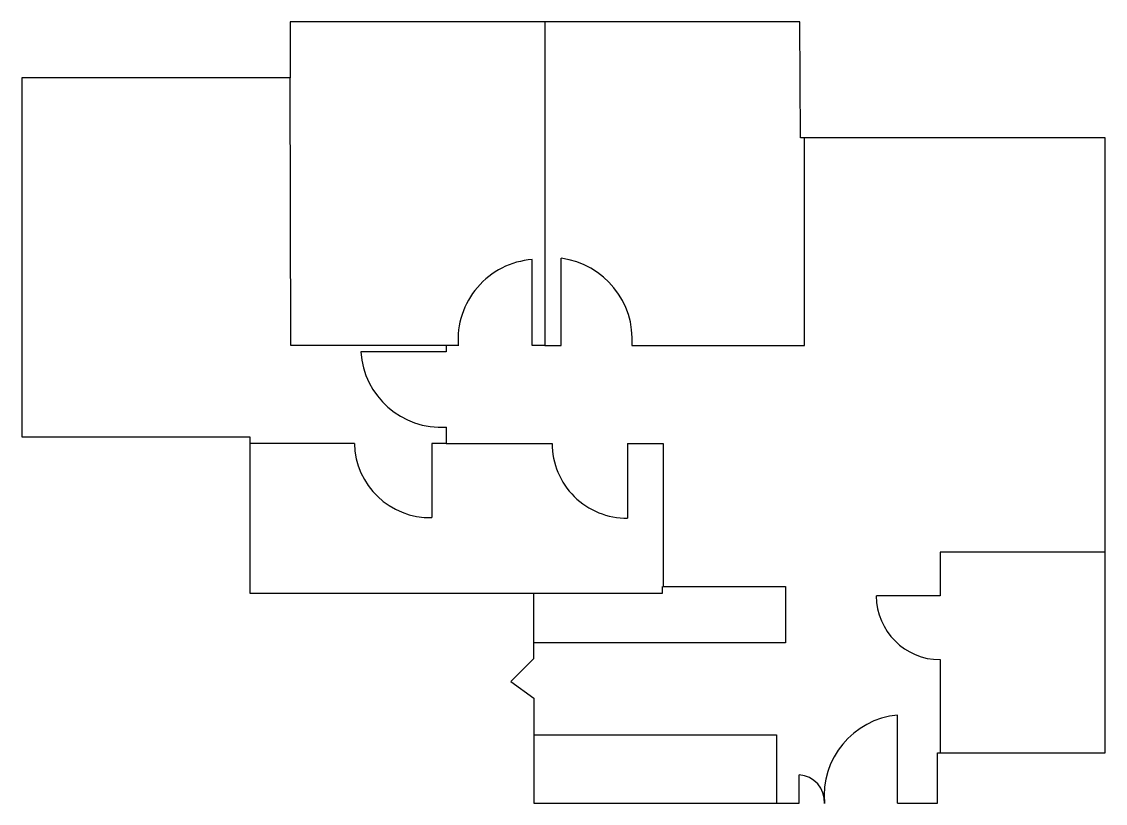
# Model space of a CAD drawing. Header units: metres. Extents: x 2.7 to 14.4, y 1.6 to 10.1.
import ezdxf

# ---------------------------------------------------------------- set-up
doc = ezdxf.new("R2010")
doc.units = ezdxf.units.M
doc.header["$MEASUREMENT"] = 0

msp = doc.modelspace()

# ---------------------------------------------------------------- linework, layer by layer
for p, q in [((11.116, 10.06), (5.612, 10.06)), ((5.612, 10.06), (5.612, 9.453)), ((8.364, 10.06), (8.364, 6.561)), ((11.122, 8.806), (11.116, 10.06)), ((5.612, 9.453), (2.715, 9.453)), ((2.715, 9.453), (2.715, 5.576)), ((5.62, 6.561), (5.612, 9.453)), ((14.413, 8.806), (11.122, 8.806)), ((11.165, 6.561), (11.165, 8.806)), ((14.413, 2.163), (14.413, 8.806)), ((8.225, 6.561), (8.225, 7.491)), ((8.54, 6.561), (8.54, 7.504)), ((7.428, 6.561), (5.62, 6.561)), ((7.299, 6.561), (7.299, 6.494)), ((8.364, 6.561), (8.225, 6.561)), ((8.364, 6.561), (8.54, 6.561)), ((9.303, 6.561), (11.165, 6.561)), ((7.299, 6.494), (6.376, 6.494)), ((7.299, 5.681), (7.299, 5.503)), ((2.715, 5.576), (5.177, 5.576)), ((5.177, 5.576), (5.177, 3.886)), ((6.307, 5.503), (5.177, 5.503)), ((7.299, 5.503), (7.144, 5.503)), ((7.144, 5.503), (7.144, 4.703)), ((7.299, 5.503), (8.441, 5.503)), ((9.255, 5.503), (9.639, 5.503)), ((9.255, 5.503), (9.255, 4.696)), ((9.639, 5.503), (9.639, 3.958)), ((14.413, 4.329), (12.631, 4.329)), ((12.631, 4.329), (12.631, 3.858)), ((5.177, 3.886), (8.243, 3.886)), ((8.243, 3.886), (9.631, 3.886)), ((8.243, 3.183), (8.243, 3.886)), ((9.631, 3.886), (9.631, 3.958)), ((9.639, 3.958), (10.96, 3.958)), ((10.96, 3.958), (10.96, 3.35)), ((12.631, 3.858), (11.942, 3.858)), ((10.96, 3.35), (8.243, 3.35)), ((8.243, 3.183), (7.994, 2.934)), ((12.631, 3.169), (12.631, 2.163)), ((7.994, 2.934), (8.243, 2.751)), ((8.243, 2.751), (8.243, 1.617)), ((12.17, 1.617), (12.17, 2.57)), ((8.243, 2.358), (10.862, 2.358)), ((10.862, 2.358), (10.862, 1.617)), ((12.602, 1.617), (12.602, 2.163)), ((12.602, 2.163), (14.413, 2.163)), ((11.108, 1.617), (11.108, 1.923)), ((8.243, 1.617), (11.108, 1.617)), ((12.17, 1.617), (12.602, 1.617))]:
    msp.add_line(p, q)
for centre, radius, start, end in [((8.292, 6.627), 0.866, 94.4112, 184.4112), ((8.42, 6.627), 0.886, 355.7362, 82.2181), ((7.244, 6.549), 0.87, 183.6418, 273.6418), ((7.125, 5.522), 0.819, 181.3008, 271.3008), ((9.251, 5.507), 0.811, 180.2755, 270.2755), ((12.63, 3.858), 0.689, 180.0217, 270.0217), ((12.253, 1.699), 0.875, 95.4013, 185.4013), ((11.091, 1.633), 0.291, 356.7633, 86.7633)]:
    msp.add_arc(centre, radius, start, end)

doc.saveas('drawing.dxf')
